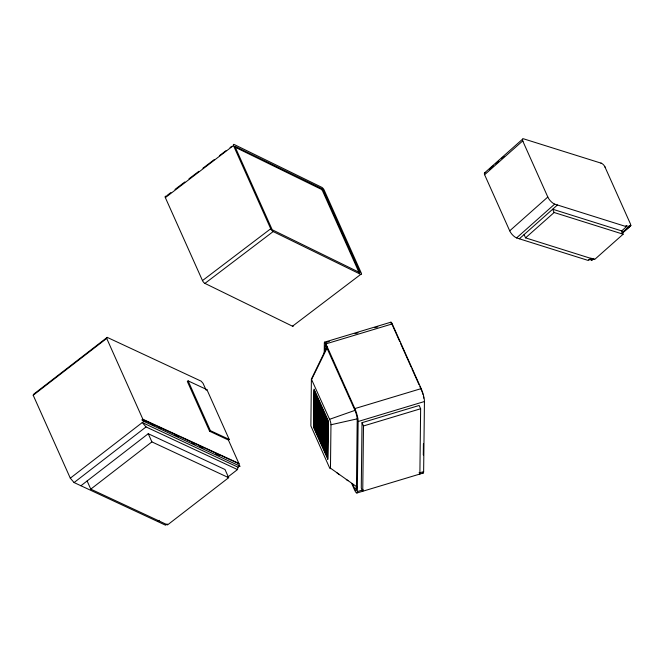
<?xml version="1.0" encoding="UTF-8"?>
<svg xmlns="http://www.w3.org/2000/svg" width="664" height="664" viewBox="0 0 664 664"><rect width="100%" height="100%" fill="white"/><g stroke="black" fill="none" stroke-linecap="round" stroke-linejoin="round"><path stroke-width="1" d="M311.391 379.102L310.877 425.906L329.601 467.863A2.83 0.573 73.2 0 0 330.464 468.377L330.971 424.387A4.001 0.805 73.2 0 0 329.8 419.781L311.391 379.102L327.194 346.533M313.607 427.599L314.055 389.079L328.248 420.818L327.8 459.339M324.223 353.281L324.347 342.956L329.294 341.462M325.169 351.19L325.385 344.616L355.157 410.8A7.047 1.419 73.2 0 1 357.224 418.926L356.402 489.957A5.163 1.037 73.2 0 1 354.833 489.028L352.899 484.72M363.258 489.824L357.323 491.617L358.137 421.499A9.628 1.934 73.2 0 0 354.858 408.592L325.916 343.886A4.449 0.896 73.2 0 0 324.347 342.956M362.029 422.677L361.274 488.065L362.743 491.352L363.498 425.964L362.029 422.677L419.167 405.472L420.636 408.758L419.88 474.146L419.15 472.502M423.3 454.998L423.424 443.668M422.545 472.768A7.752 1.56 73.2 0 0 423.632 471.639L424.445 401.521A9.628 1.934 73.2 0 0 421.175 388.614L392.233 323.916A4.449 0.896 73.2 0 0 390.656 322.978M524.095 234.575L525.564 237.861L594.562 259.558L623.139 234.201L554.141 212.505L552.672 209.218L621.67 230.914L626.434 226.681L625.944 225.586C627.422 226.416 632.095 227.055 630.485 224.042L604.804 166.623M227.686 477.159L237.496 469.572L238.027 467.199L239.579 466.004L239.073 463.846L143.109 419.772L142.328 420.37L142.104 419.856L142.876 419.258L238.874 463.397L238.102 463.995M167.17 523.929L165.535 525.191L74.086 482.562L70.301 478.18L33.2 395.238L33.681 394.175L107.195 337.362L201.126 381.153L203.059 383.336L205.757 389.37M33.2 395.238L106.713 338.416L107.195 337.362M311.69 379.285L327.211 347.745M484.645 172.831L522.742 139.025M489.526 169.287L493.335 165.9M495.626 163.875L498.672 161.169M501.718 158.464L504.001 156.438M591.051 258.08L588.329 260.495L516.567 237.928A7.47 3.245 48.4 0 1 509.711 230.831L484.612 174.723L522.709 140.909L547.808 197.025A7.47 3.245 48.4 0 0 554.664 204.122L626.434 226.681M509.711 230.831L547.808 197.025M516.567 237.928L554.664 204.122M519.331 238.799L557.436 204.985M525.564 237.861L554.141 212.505M588.744 259.533L591.466 259.948L592.985 258.595M621.944 232.906L629.563 226.142M591.466 259.948L593.251 258.645M622.209 232.948L630.8 225.287M591.732 259.998L593.5 258.636M621.695 233.62L630.775 225.528M591.973 259.989L594.031 258.371M621.902 233.579L630.709 225.743M228.416 440.024L229.196 439.427L206.919 389.635L188.103 380.862L187.331 381.46L209.608 431.251L228.416 440.024L238.874 463.397M70.301 478.18L143.814 421.358L240.161 466.269M74.086 482.562L146.047 426.935L237.496 469.572M80.925 485.749L148.238 433.716L225.005 469.506L228.657 477.682L167.535 524.917L90.777 489.136L87.117 480.96M206.147 390.233L206.919 389.635M90.777 489.136L151.898 441.892L228.657 477.682M209.608 431.251L210.38 430.654L229.196 439.427M157.683 521.53L159.236 520.335M166.764 195.672L170.872 192.552M174.981 189.431L184.849 181.936M188.958 178.815L198.827 171.32M202.935 168.2L214.439 159.451M219.377 155.708L225.951 150.711M230.059 147.591L231.703 146.337M293.281 325.692A2.913 0.996 52.8 0 1 292.666 326.29L204.695 283.287A2.913 0.996 52.8 0 1 202.611 280.88L165.353 197.631L233.487 145.54A2.913 0.996 52.8 0 1 233.994 144.403L321.957 187.406A2.913 0.996 52.8 0 1 324.049 189.813L361.399 273.319A2.913 0.996 52.8 0 1 360.901 274.456L272.929 231.454A2.913 0.996 52.8 0 1 270.846 229.055L233.587 145.798M235.122 147.2L321.617 189.481L322.671 189.099L360.037 272.73L272.215 229.761L234.799 146.188L322.405 188.883M202.462 280.598L270.696 228.773M359.265 272.97L322.248 190.211L323.036 189.605M204.91 283.412L273.145 231.587M292.484 326.223L360.718 274.398M592.188 259.948L592.628 258.512M329.593 419.299L355.531 410.178M324.563 342.159L390.88 322.189M355.024 333.71L357.996 332.813M374.82 327.75L377.791 326.854M325.916 343.886L392.233 323.916M354.858 408.592L421.175 388.614M358.137 421.499L424.445 401.521M363.498 425.964L420.636 408.758M354.568 488.463L357.224 487.666M419.673 472.834L423.632 471.639M356.933 493.003L423.25 473.025M330.979 424.752L357.705 418.743M601.36 163.236L523.522 138.809A3.918 1.701 48.4 0 0 522.585 140.552L522.941 141.424M485.716 172.665L485.425 172.615A3.918 1.701 48.4 0 0 484.488 174.358L484.612 174.723M600.887 163.095L601.634 163.361A3.793 1.652 48.4 0 1 604.638 166.307L605.053 167.187M142.104 419.856L144.926 421.159M151.517 424.188L154.338 425.483M159.045 427.649L160.92 428.512M175.039 435.003L178.807 436.738M191.979 442.788L194.809 444.091M199.515 446.249L203.275 447.984M215.509 453.612L219.278 455.338M238.027 467.199L142.262 422.553L146.047 426.935M321.617 189.481L322.248 190.211M330.473 468.153L357.207 487.11M337.022 472.934L339.545 474.735M346.284 479.524L347.961 480.728M392.084 324.48L399.778 341.653M621.67 230.914L623.139 234.201M400.616 343.529L411.091 366.943M411.929 368.819L419.05 384.738M419.889 386.614L421.532 390.324M314.039 390.067L328.24 421.798M314.031 391.046L328.224 422.785M314.014 392.034L328.215 423.773M314.006 393.013L328.199 424.752M313.997 394.001L328.19 425.74M313.981 394.98L328.182 426.72M313.972 395.968L328.165 427.707M313.964 396.956L328.157 428.687M313.947 397.935L328.149 429.674M313.939 398.923L328.132 430.654M351.646 483.425L354.584 489.99A7.752 1.56 73.2 0 0 357.323 491.617M313.923 399.902L328.124 431.641M313.914 400.89L328.107 432.621M313.906 401.869L328.099 433.609M313.889 402.857L328.091 434.596M313.881 403.837L328.074 435.576M313.873 404.824L328.066 436.563M313.856 405.804L328.058 437.543M313.848 406.791L328.041 438.531M313.831 407.779L328.033 439.51M313.823 408.758L328.024 440.498M313.815 409.746L328.008 441.477M313.798 410.726L327.999 442.465M313.79 411.713L327.983 443.444M313.781 412.693L327.974 444.432M313.765 413.68L327.966 445.411M313.757 414.66L327.95 446.399M313.74 415.647L327.941 447.387M313.732 416.627L327.933 448.366M313.723 417.614L327.916 449.354M313.707 418.602L327.908 450.333M313.698 419.582L327.892 451.321M313.69 420.569L327.883 452.3M313.674 421.549L327.875 453.288M313.665 422.536L327.858 454.267M313.649 423.516L327.85 455.255M313.64 424.503L327.842 456.234M313.632 425.483L327.825 457.222M313.615 426.471L327.817 458.21M313.607 427.45L327.8 459.189M188.103 380.862L210.38 430.654M106.713 338.416L142.876 419.258M143.109 419.772L143.814 421.358M148.238 433.716L151.898 441.892M165.353 197.631L165.253 197.374A2.913 0.996 52.8 0 1 165.759 196.237M421.889 391.254A8.134 1.635 73.2 0 1 422.238 392.225M422.57 393.229A8.134 1.635 73.2 0 1 422.868 394.25M423.383 396.259A8.134 1.635 73.2 0 1 423.732 398.126M391.403 323.6A2.946 0.589 73.2 0 1 391.594 323.717"/></g></svg>
